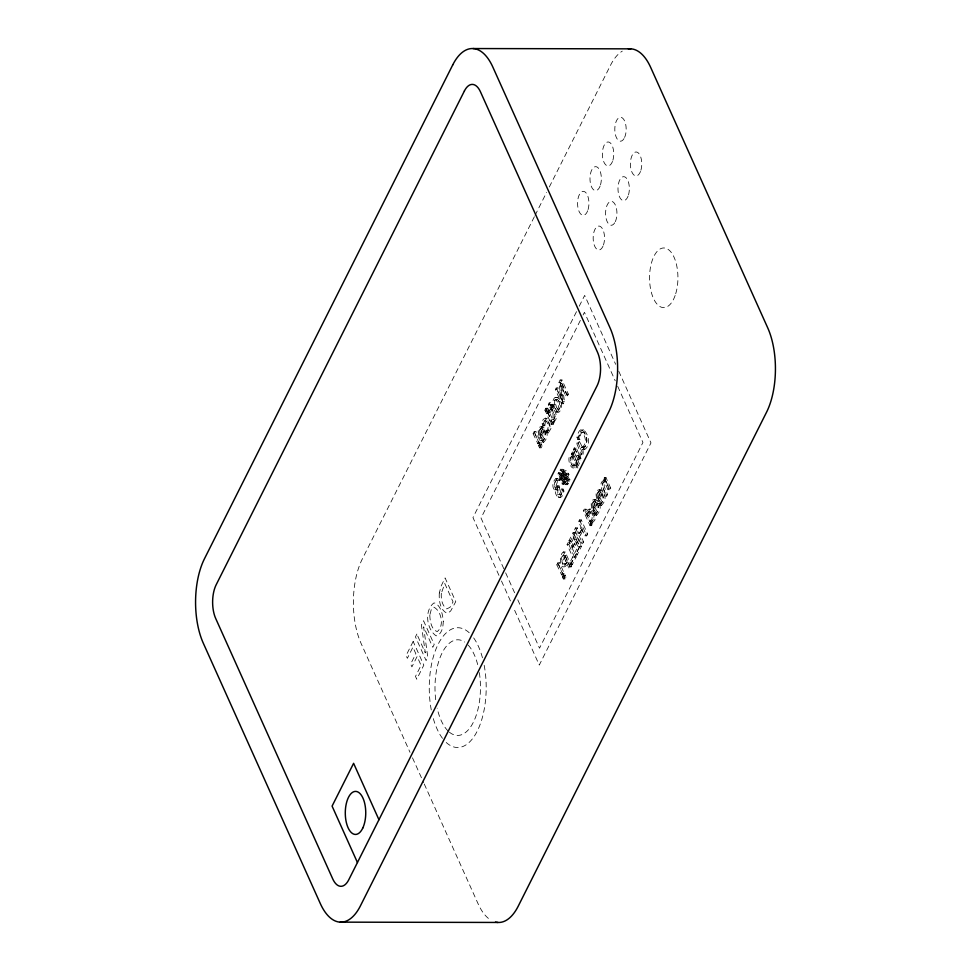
<?xml version="1.0" encoding="UTF-8"?>
<svg xmlns="http://www.w3.org/2000/svg" width="971" height="971" viewBox="0 0 971 971"><rect width="100%" height="100%" fill="white"/><g stroke="black" fill="none" stroke-linecap="round" stroke-linejoin="round"><path stroke-width="0.73" stroke-dasharray="4.86 3.64" d="M578.024 439.681L579.748 432.908L580.84 432.131L583.874 432.459L586.338 436.671L587.079 440.761L585.428 446.344L581.508 447.437L582.527 449.682L584.324 449.682C595.587 443.298 581.01 416.547 577.005 437.411L578.024 439.681C582.115 440.446 578.765 433.139 582.649 432.131M544.852 425.638C546.09 410.976 555.363 432.653 545.435 431.173L546.345 433.187L548.154 433.187L550.824 428.806A5.668 2.695 -89.9 0 0 551.055 424.958C552.098 417.396 541.721 415.333 542.085 423.72L542.995 425.735L544.804 425.735L543.894 423.72L544.646 420.807L547.389 417.979M579.833 439.693L578.813 437.411C579.42 434.62 579.954 430.019 583.437 429.643M578.716 465.886L577.709 463.653L575.9 463.653C573.242 477.611 562.925 453.336 573.679 454.671L573.169 453.554L574.031 451.855L572.222 451.855L571.361 453.554L571.87 454.671M577.709 463.653L576.301 467.694L573.375 468.423M572.538 456.176L575.245 462.196C573.618 473.399 565.413 454.319 574.346 456.176L577.053 462.196L575.864 465.582L573.315 466.092M586.982 515.273C586.897 508.622 594.956 511.741 593.864 517.142A2.695 1.287 -89.9 0 1 593.657 519.315L592.067 521.269L589.737 521.403L586.982 515.273L588.79 515.273L591.545 521.403M588.79 515.273L590.732 511.414M558.398 497.553C562.33 498.621 563.301 493.754 563.92 491.01L563.01 489.008L561.202 489.008L562.112 491.01C560.218 503.621 554.028 493.802 555.448 489.7L554.004 489.36C551.662 485.961 552.985 480.876 556.067 478.363L557.876 478.375C559.454 479.346 551.965 492.03 558.993 485.864L557.184 485.864C553.167 492.151 552.972 478.048 558.726 480.487M556.104 489.141C560.036 488.583 555.303 496.703 560.206 497.553M554.647 421.22L553.919 419.618L554.441 414.993L551.188 407.347L551.771 406.194L551.103 404.713L552.912 404.713L553.579 406.206L552.997 407.347C554.963 411.316 558.543 417.154 554.647 421.22L552.839 421.22C552.475 417.469 554.635 412.954 550.339 409.046L552.147 409.046L555.23 416.401L552.839 421.22M534.353 216.739L362.304 558.993A59.789 28.426 -89.9 0 0 361.127 643.518L410.017 752.331M535.045 215.392L546.6 192.392M549.319 186.978L610.528 65.239A59.789 28.426 -89.9 0 1 622.277 51.135M576.507 311.642L472.974 517.579L498.997 575.475M579.226 306.229L584.676 295.39L615.65 364.319M580.355 320.418L481.021 518.029L505.029 571.458M583.073 315.005L584.445 312.298L615.226 380.802M544.901 410.15L545.872 408.221L547.68 408.221L548.518 410.078L544.901 410.15L545.738 412.007L549.258 411.971L554.04 422.616L553.191 424.303L551.382 424.303L546.6 413.67L549.671 407.553L548.299 404.506L549.149 402.807L550.958 402.807L552.329 405.866L550.521 405.854L549.149 402.807M533.14 433.746L534.147 431.719L535.956 431.719L540.446 442.266L539.682 443.759L537.885 443.759L533.14 433.746L534.948 433.746L535.956 431.719M561.711 403.754L562.719 401.751L560.206 383.581L562.015 383.581L564.527 401.751L563.52 403.754L561.711 403.754L555.339 389.577L556.177 387.902L557.985 387.915L563.034 399.13L561.226 399.13L556.177 387.902M561.226 399.13L558.895 382.501L560.17 379.964L561.978 379.964L568.351 394.141L567.513 395.816L565.705 395.804L560.206 383.581M545.738 412.007L547.68 408.221M563.52 403.754L557.148 389.577L557.985 387.915M563.034 399.13L560.704 382.501L561.978 379.964M549.914 410.684L548.105 410.684L548.773 412.165L550.581 412.165L549.914 410.684L551.479 407.565L550.108 404.506L550.958 402.807M550.521 405.854L551.103 404.713M548.773 412.165L550.339 409.046M553.191 424.303L548.409 413.67L549.258 411.971M552.329 405.866L552.912 404.713M542.995 425.735L544.27 420.892L546.855 420.358M550.581 412.165L552.147 409.046M539.718 435.19L542.401 429.862L541.029 428.575L539.973 429.182L539.063 431.792L539.718 435.19L541.515 435.202L544.197 429.862L542.838 428.575L541.029 428.575M539.5 438.212L543.007 431.233L544.816 431.233C546.637 434.535 545.581 441.186 540.726 440.555L541.612 442.509L543.42 442.509C555.922 430.214 532.703 416.389 539.5 438.212L541.308 438.224L544.816 431.233M537.885 443.759L538.638 442.266L534.147 431.719M540.726 440.555C544.124 439.05 544.488 434.28 543.007 431.233M545.435 431.173C549.659 429.643 548.651 421.96 545.047 420.358M538.65 445.823L539.573 443.978L541.381 443.978L542.291 445.992L541.357 447.825L539.548 447.825L538.65 445.823L540.459 445.823M542.595 440.458L543.42 442.509M547.292 431.075L548.154 433.187M539.548 447.825L541.381 443.978M551.382 424.303L552.232 422.603L547.45 411.971M565.705 395.804L566.542 394.141L560.17 379.964M560.061 476.943L558.883 479.273L559.466 480.56L561.274 480.56L560.692 479.273L561.869 476.955L560.061 476.943L557.779 473.872L558.361 472.707L560.17 472.719L562.452 475.79L563.678 473.35L561.396 470.28L559.587 470.267L560.17 469.114L561.978 469.114L564.26 472.185L565.644 469.442L563.835 469.442L562.452 472.173L564.26 472.185M561.869 476.955L559.587 473.884L560.17 472.719M561.396 470.28L561.978 469.114M556.917 480.487L556.067 478.363M578.231 460.036L573.448 449.403L574.31 447.704L576.119 447.704L579.687 455.642L581.847 453.675A1.893 0.898 -89.9 0 0 582.017 451.928L577.442 441.465L579.25 441.477C581.738 444.609 587.115 457.584 578.558 457.159L579.08 458.336L578.231 460.036L580.039 460.036L580.889 458.336L580.367 457.159M574.31 447.704L577.879 455.642L580.039 453.675A1.893 0.898 -89.9 0 0 580.209 451.928L576.58 443.164L577.442 441.465M562.452 475.79L560.643 475.778L561.869 473.338L559.587 470.267M559.466 480.56L560.801 477.914L562.597 477.914L564.624 480.669L563.411 483.085L563.993 484.371L562.185 484.371L561.602 483.085L562.816 480.669L560.801 477.914M561.359 476.761L562.597 474.285L564.406 474.285L566.457 477.052L565.219 479.528L563.411 479.528L561.359 476.761L563.168 476.761L565.219 479.528M565.219 475.899L566.554 473.253L568.351 473.253L567.028 475.899L565.219 475.899L563.192 473.144L564.406 470.729L563.835 469.442M580.039 460.036L575.257 449.403L576.119 447.704M579.25 441.477L578.388 443.177L576.58 443.164M557.184 485.864L557.888 487.442L556.699 491.411L557.9 494.676L561.141 494.737L563.01 489.008M561.274 480.56L562.597 477.914M563.168 476.761L564.406 474.285M567.028 475.899L565.001 473.156L566.214 470.729L565.644 469.442M563.411 479.528L564.661 477.052L562.597 474.285M558.993 485.864L559.697 487.442L558.58 492.115L560.401 495.052M562.185 484.371L563.556 481.628L565.365 481.64L567.647 484.699L568.229 483.534L565.947 480.475L564.139 480.463L565.365 478.035L567.173 478.035L569.455 481.094L570.038 479.929L567.768 476.87L565.959 476.87L567.125 474.54L566.554 473.253M561.202 489.008L559.964 493.802L558.592 495.052M563.993 484.371L565.365 481.64M565.947 480.475L567.173 478.035M567.768 476.87L568.933 474.54L568.351 473.253M584.324 449.682L583.389 447.303M567.647 484.699L565.838 484.699L566.421 483.534L564.139 480.463M569.455 481.094L567.647 481.094L568.229 479.929L565.959 476.87M590.04 525.687L590.902 523.988L590.417 522.908L592.213 522.908L592.711 523.988L591.849 525.687L590.04 525.687L583.389 510.867L584.239 509.18L586.047 509.18L588.123 513.78L586.314 513.78L584.239 509.18M556.856 564.855L557.876 562.84L559.684 562.84L564.163 573.388L563.411 574.881L561.602 574.881L556.856 564.855L558.665 564.855L559.684 562.84M566.445 562.622L568.824 567.914L570.632 567.914L571.531 566.129L565.158 551.953L563.35 551.941C557.136 556.48 561.444 575.196 568.253 562.634L566.445 562.622L564.321 566.142L563.01 566.688M567.076 544.537L567.974 542.74L569.783 542.753L576.155 556.929L572.235 564.721L570.426 564.709L569.674 563.034L572.696 557.038L567.076 544.537L568.885 544.537L569.783 542.753M572.441 547.559L575.536 541.393L577.344 541.393L574.249 547.559L572.441 547.559L571.688 545.884L574.783 539.718L573.048 535.834L574.856 535.834L571.518 542.449L569.71 542.449L568.957 540.774L573.193 532.363L575.002 532.375L581.362 546.552L577.138 554.951L575.33 554.951L579.553 546.539L573.193 532.363M574.565 529.644L575.463 527.86L577.272 527.86L579.76 533.419L577.951 533.419L581.071 527.229L578.57 521.67L579.469 519.886L581.277 519.886L587.649 534.062L586.751 535.846L584.943 535.846L581.823 528.904L583.632 528.904L580.512 535.094L583.632 542.036L582.734 543.821L580.925 543.821L574.565 529.644L576.361 529.644L577.272 527.86M591.849 525.687L585.197 510.88L586.047 509.18M563.18 555.351C557.876 559.539 564.819 569.212 567.525 561.02L564.988 555.351L563.18 555.351L565.717 561.02L563.289 564.248M565.158 551.953C562.573 555.91 559.769 563.568 564.819 566.688M569.71 542.449L575.002 532.375M581.277 519.886L580.379 521.67L578.57 521.67M564.988 555.351L563.241 560.595L565.098 564.248M605.953 477.514L605.091 479.213L605.625 480.39L603.816 480.39L603.282 479.201L604.144 477.501L605.953 477.514L610.723 488.146L609.873 489.845L608.064 489.833L604.496 481.895L603.416 482.284A4.212 2.003 -89.9 0 0 602.336 483.849L602.481 486.884L605.783 494.373L604.933 496.072L606.741 496.072L607.591 494.373L604.29 486.884L604.144 483.861A4.212 2.003 -89.9 0 1 605.224 482.284L606.305 481.907L609.873 489.845M581.823 528.904L578.704 535.094L580.512 535.094M574.249 547.559L573.497 545.884L576.592 539.718L574.856 535.834M579.76 533.419L582.879 527.229L581.071 527.229M592.723 508.051L595.405 502.711L594.034 501.437L592.99 502.031L592.067 504.653L592.723 508.051L594.531 508.051L597.214 502.723L595.842 501.437L594.034 501.437M597.614 498.317L600.296 492.977L598.925 491.702L597.881 492.297L596.959 494.919L597.614 498.317L599.423 498.317L602.105 492.989L600.733 491.702L598.925 491.702M592.504 511.074L596.024 504.083L597.82 504.083C599.641 507.396 598.597 514.047 593.742 513.416L594.616 515.37L596.425 515.37C608.926 503.075 585.707 489.25 592.504 511.074L594.313 511.074L597.82 504.083M597.396 501.339L600.915 494.348L602.724 494.36L603.549 498.074L602.76 501.509L600.928 503.451L598.634 503.682L599.508 505.636L601.316 505.636C613.818 493.341 590.611 479.516 597.396 501.339L599.204 501.339L602.724 494.36M561.602 574.881L562.355 573.375L557.876 562.84M593.742 513.416C597.129 511.899 597.505 507.129 596.024 504.083M562.367 576.932L563.301 575.087L565.098 575.099L566.008 577.102L565.086 578.947L563.277 578.947L562.367 576.932L564.175 576.944M575.536 541.393L577.903 546.661L574.577 553.276L576.386 553.276L579.711 546.661L577.344 541.393M595.599 513.319L596.425 515.37M601.316 505.636L600.491 503.585M563.277 578.947L565.098 575.099M568.824 567.914L569.722 566.117L563.35 551.941M570.426 564.709L574.346 556.917L576.155 556.929M580.925 543.821L581.823 542.024L583.632 542.036M584.943 535.846L585.841 534.062L587.649 534.062M608.064 489.833L608.914 488.146L604.144 477.501M572.235 564.721L571.482 563.046L574.504 557.038L567.974 542.74M557.876 478.375C554.793 480.876 553.47 485.961 555.813 489.372L557.912 489.153M541.612 442.509C546.212 438.746 546.2 429.91 541.308 426.536M599.508 505.636C604.12 501.873 604.108 493.037 599.216 489.651M594.616 515.37C599.216 511.608 599.216 502.772 594.325 499.385M546.345 433.187L549.028 428.806A5.668 2.695 -89.9 0 0 549.246 424.958L547.462 419.581L545.581 417.979M582.527 449.682C588.547 445.094 587.576 433.734 581.629 429.631M592.213 522.908L594.713 520.395A4.709 2.233 -89.9 0 0 595.077 517.142C595.077 513.428 592.298 506.498 587.71 509.824A6.663 3.168 -89.9 0 0 586.314 513.78M590.623 509.059L589.518 509.824A6.663 3.168 -89.9 0 0 588.123 513.78M556.856 409.956C559.988 407.553 558.252 401.97 555.752 399.712A3.338 1.59 -89.9 0 0 554.623 400.198L553.992 401.448A3.314 1.578 -89.9 0 0 553.701 403.79C555.278 417.105 565.389 405.708 557.56 399.724A3.338 1.59 -89.9 0 0 556.432 400.198L555.8 401.448A3.314 1.578 -89.9 0 0 555.509 403.802L556.541 407.577L558.665 409.968M574.346 456.176C570.232 457.632 572.028 464.648 575.111 466.092M542.838 428.575L540.956 431.112L541.515 435.202M600.733 491.702L598.864 494.239L599.423 498.317M595.842 501.437L593.973 503.973L594.531 508.051M598.682 503.585C602.117 502.141 602.336 497.334 600.915 494.348M589.737 521.403L591.849 519.315A2.695 1.287 -89.9 0 0 592.055 517.142L591.048 513.708L588.924 511.414M573.679 454.671C568.533 456.88 570.596 466.748 575.172 468.435M578.558 457.159C582.236 456.297 581.847 451.066 580.537 448.371M603.816 480.39C597.481 483.036 603.209 492.406 604.933 496.072M605.625 480.39C599.289 483.048 605.006 492.406 606.741 496.072M590.417 522.908L592.905 520.383A4.709 2.233 -89.9 0 0 593.269 517.142L591.315 510.77L588.814 509.059M581.58 447.303C587.491 445.276 585.926 434.158 580.84 432.131M556.322 412.25C561.554 409.932 560.194 400.258 555.898 397.418A5.838 2.779 -89.9 0 0 554.113 398.341C551.067 402.552 552.487 414.01 559.345 411.922C562.913 408.051 562.124 397.564 555.898 397.418M543.117 426.536C538.626 427.968 539.378 434.826 541.308 438.224M601.025 489.663C596.522 491.083 597.286 497.941 599.204 501.339M596.133 499.397C591.63 500.818 592.395 507.675 594.313 511.074M558.895 382.501L560.704 382.501M555.339 389.577L557.148 389.577M566.542 394.141L568.351 394.141M555.363 399.676L557.172 399.676M562.719 401.751L564.527 401.751M548.299 404.506L550.108 404.506M551.771 406.194L553.579 406.206M551.188 407.347L552.997 407.347M549.671 407.553L551.479 407.565M546.6 413.67L548.409 413.67M552.111 419.618L553.919 419.618M552.232 422.603L554.04 422.616M542.085 423.72L543.894 423.72M542.401 429.862L544.197 429.862M577.005 437.411L578.813 437.411M578.097 439.535L579.905 439.547M538.638 442.266L540.446 442.266M540.483 445.98L542.291 445.992M581.508 447.437L583.316 447.437M573.448 449.403L575.257 449.403M571.361 453.554L573.169 453.554M577.879 455.642L579.687 455.642M579.08 458.336L580.889 458.336M575.245 462.196L577.053 462.196M564.406 470.729L566.214 470.729M563.192 473.144L565.001 473.156M561.869 473.338L563.678 473.35M557.779 473.872L559.587 473.884M567.125 474.54L568.933 474.54M564.661 477.052L566.457 477.052M603.282 479.201L605.091 479.213M558.883 479.273L560.692 479.273M568.229 479.929L570.038 479.929M556.978 480.378L558.786 480.378M562.816 480.669L564.624 480.669M604.496 481.895L606.305 481.907M561.602 483.085L563.411 483.085M566.421 483.534L568.229 483.534M557.888 487.442L559.697 487.442M555.606 487.83L557.415 487.83M608.914 488.146L610.723 488.146M556.165 489.275L557.973 489.287M554.72 489.772L556.529 489.772M562.112 491.01L563.92 491.01M600.296 492.977L602.105 492.989M605.783 494.373L607.591 494.373M595.405 502.711L597.214 502.723M598.634 503.682L600.442 503.682M583.389 510.867L585.197 510.88M590.902 523.988L592.711 523.988M574.783 539.718L576.592 539.718M568.957 540.774L570.766 540.774L571.518 542.449M571.688 545.884L573.497 545.884M579.553 546.539L581.362 546.552M577.903 546.661L579.711 546.661M572.696 557.038L574.504 557.038M565.717 561.02L567.525 561.02M569.674 563.034L571.482 563.046M569.722 566.117L571.531 566.129M562.355 573.375L564.163 573.388M564.2 577.102L566.008 577.102M558.131 412.25C554.04 409.361 553.324 402.528 555.922 398.341A5.838 2.779 -89.9 0 1 557.694 397.418M560.17 469.114L562.452 472.173M565.365 478.035L567.647 481.094M558.361 472.707L560.643 475.778M563.556 481.628L565.838 484.699M534.948 433.746L539.682 443.759M558.665 564.855L563.411 574.881M618.758 371.213L650.971 442.897L539.269 665.086L513.246 607.191M617.69 386.276L642.936 442.448L539.512 648.179L517.349 598.864M562.015 383.581L567.513 395.816M574.031 451.855L579.978 465.097M572.222 451.855L578.765 466.408M575.9 463.653L577.903 468.107M545.872 408.221L547.547 412.007M579.469 519.886L586.751 535.846M539.573 443.978L541.357 447.825M575.463 527.86L582.734 543.821M576.386 553.276L577.138 554.951M568.253 562.634L570.632 567.914M563.301 575.087L565.086 578.947M505.648 572.829L514.885 593.378M501.473 580.998L510.77 601.668M412.493 757.829L423.635 782.626M424.254 783.998L478.108 903.819A59.789 28.426 -89.9 0 0 490.622 919.998M435.712 699.739A47.834 22.746 -89.9 0 1 442.121 652.913A47.834 22.746 -89.9 0 1 464.708 642.049M468.216 645.12A47.834 22.746 -89.9 0 1 478.278 667.028M479.334 672.612A47.834 22.746 -89.9 0 1 473.144 722.667A47.834 22.746 -89.9 0 1 448.954 731.806M448.08 730.993A47.834 22.746 -89.9 0 1 437.168 708.199M431.27 709.935A59.899 28.475 -89.9 0 1 438.188 644.161A59.899 28.475 -89.9 0 1 469.794 633.298M473.678 637.911A59.899 28.475 -89.9 0 1 482.648 658.496M484.177 665.293A59.899 28.475 -89.9 0 1 477.259 731.078A59.899 28.475 -89.9 0 1 445.653 741.941M442.509 738.348A59.899 28.475 -89.9 0 1 432.799 716.732M429.801 615.165C430.007 620.87 431.16 629.548 437.229 631.623C444.5 626.04 441.477 610.868 433.806 607.154L431.197 609.788L429.801 615.165M443.274 621.27C443.164 626.392 442.254 632.958 437.375 635.726L435.979 635.774C426.572 629.038 424.181 610.674 433.721 603.076L435.057 603.027C441.259 606.438 442.667 614.777 443.274 621.27M439.317 592.953C438.892 599.908 439.742 609.351 446.563 613.004L448.299 612.871L450.726 610.917L455.763 601.619L445.094 577.903L441.162 585.974L439.317 592.953M441.332 593.245C440.907 598.694 441.926 605.673 446.781 608.89L449.986 607.336L453.044 601.899L444.815 583.595L441.332 593.245M413.161 641.43L406.096 655.498L407.347 658.302L412.918 647.22L415.843 653.726L410.648 664.043L411.91 666.846L417.105 656.53L421.062 665.329L415.491 676.411L416.753 679.215L423.817 665.147L413.161 641.43M416.862 634.075L415.454 636.867L426.111 660.583L427.798 657.233L423.611 626.829L432.799 647.293L434.207 644.489L423.55 620.772L421.414 625.021L425.298 652.852L416.862 634.075M624.608 137.445A11.955 5.68 -89.9 0 0 621.816 117.6A11.955 5.68 -89.9 0 0 615.031 132.663A11.955 5.68 -89.9 0 0 624.608 137.445M612.907 160.179A11.955 5.68 -89.9 0 0 608.234 141.972A11.955 5.68 -89.9 0 0 603.064 159.632A11.955 5.68 -89.9 0 0 612.907 160.179M600.503 184.866A11.955 5.68 -89.9 0 0 595.83 166.66A11.955 5.68 -89.9 0 0 590.659 184.32A11.955 5.68 -89.9 0 0 600.503 184.866M588.086 209.554A11.955 5.68 -89.9 0 0 583.413 191.348A11.955 5.68 -89.9 0 0 578.243 209.008A11.955 5.68 -89.9 0 0 588.086 209.554M640.921 170.192A11.955 5.68 -89.9 0 0 636.248 151.986A11.955 5.68 -89.9 0 0 631.077 169.646A11.955 5.68 -89.9 0 0 640.921 170.192M628.504 194.88A11.955 5.68 -89.9 0 0 623.843 176.673A11.955 5.68 -89.9 0 0 618.661 194.334A11.955 5.68 -89.9 0 0 628.504 194.88M615.311 221.679A11.955 5.68 -89.9 0 0 612.689 201.737A11.955 5.68 -89.9 0 0 605.783 216.545A11.955 5.68 -89.9 0 0 615.311 221.679M603.428 245.056A11.955 5.68 -89.9 0 0 599.471 226.122A11.955 5.68 -89.9 0 0 593.645 242.847A11.955 5.68 -89.9 0 0 603.428 245.056M675.707 293.752A29.834 14.189 -89.9 0 0 664.358 247.981A29.834 14.189 -89.9 0 0 651.165 291.664A29.834 14.189 -89.9 0 0 675.707 293.752"/><path stroke-width="1.46" d="M473.047 48.55L630.859 48.853M340.141 922.147L497.953 922.45M378.945 819.718L353.602 763.327L332.082 806.112L357.437 862.515M628.383 48.938A59.789 28.426 -89.9 0 1 650.704 67.472L767.685 327.773A59.789 28.426 -89.9 0 1 766.507 412.311L518.283 906.064A59.789 28.426 -89.9 0 1 495.477 922.086M452.717 64.936L204.493 558.689A59.789 28.426 -89.9 0 0 203.315 643.227L320.296 903.528A59.789 28.426 -89.9 0 0 360.472 905.761L608.696 412.007A59.789 28.426 -89.9 0 0 609.873 327.482L492.892 67.181A59.789 28.426 -89.9 0 0 452.717 64.936M464.405 90.971L216.193 584.724A23.923 11.373 -89.9 0 0 215.72 618.539L332.701 878.84A23.923 11.373 -89.9 0 0 348.783 879.738L596.995 385.973A23.923 11.373 -89.9 0 0 597.468 352.17L480.487 91.869A23.923 11.373 -89.9 0 0 464.405 90.971M362.766 828.069A21.52 10.232 -89.9 0 0 358.141 792.105A21.52 10.232 -89.9 0 0 345.64 818.589A21.52 10.232 -89.9 0 0 362.766 828.069"/></g></svg>
